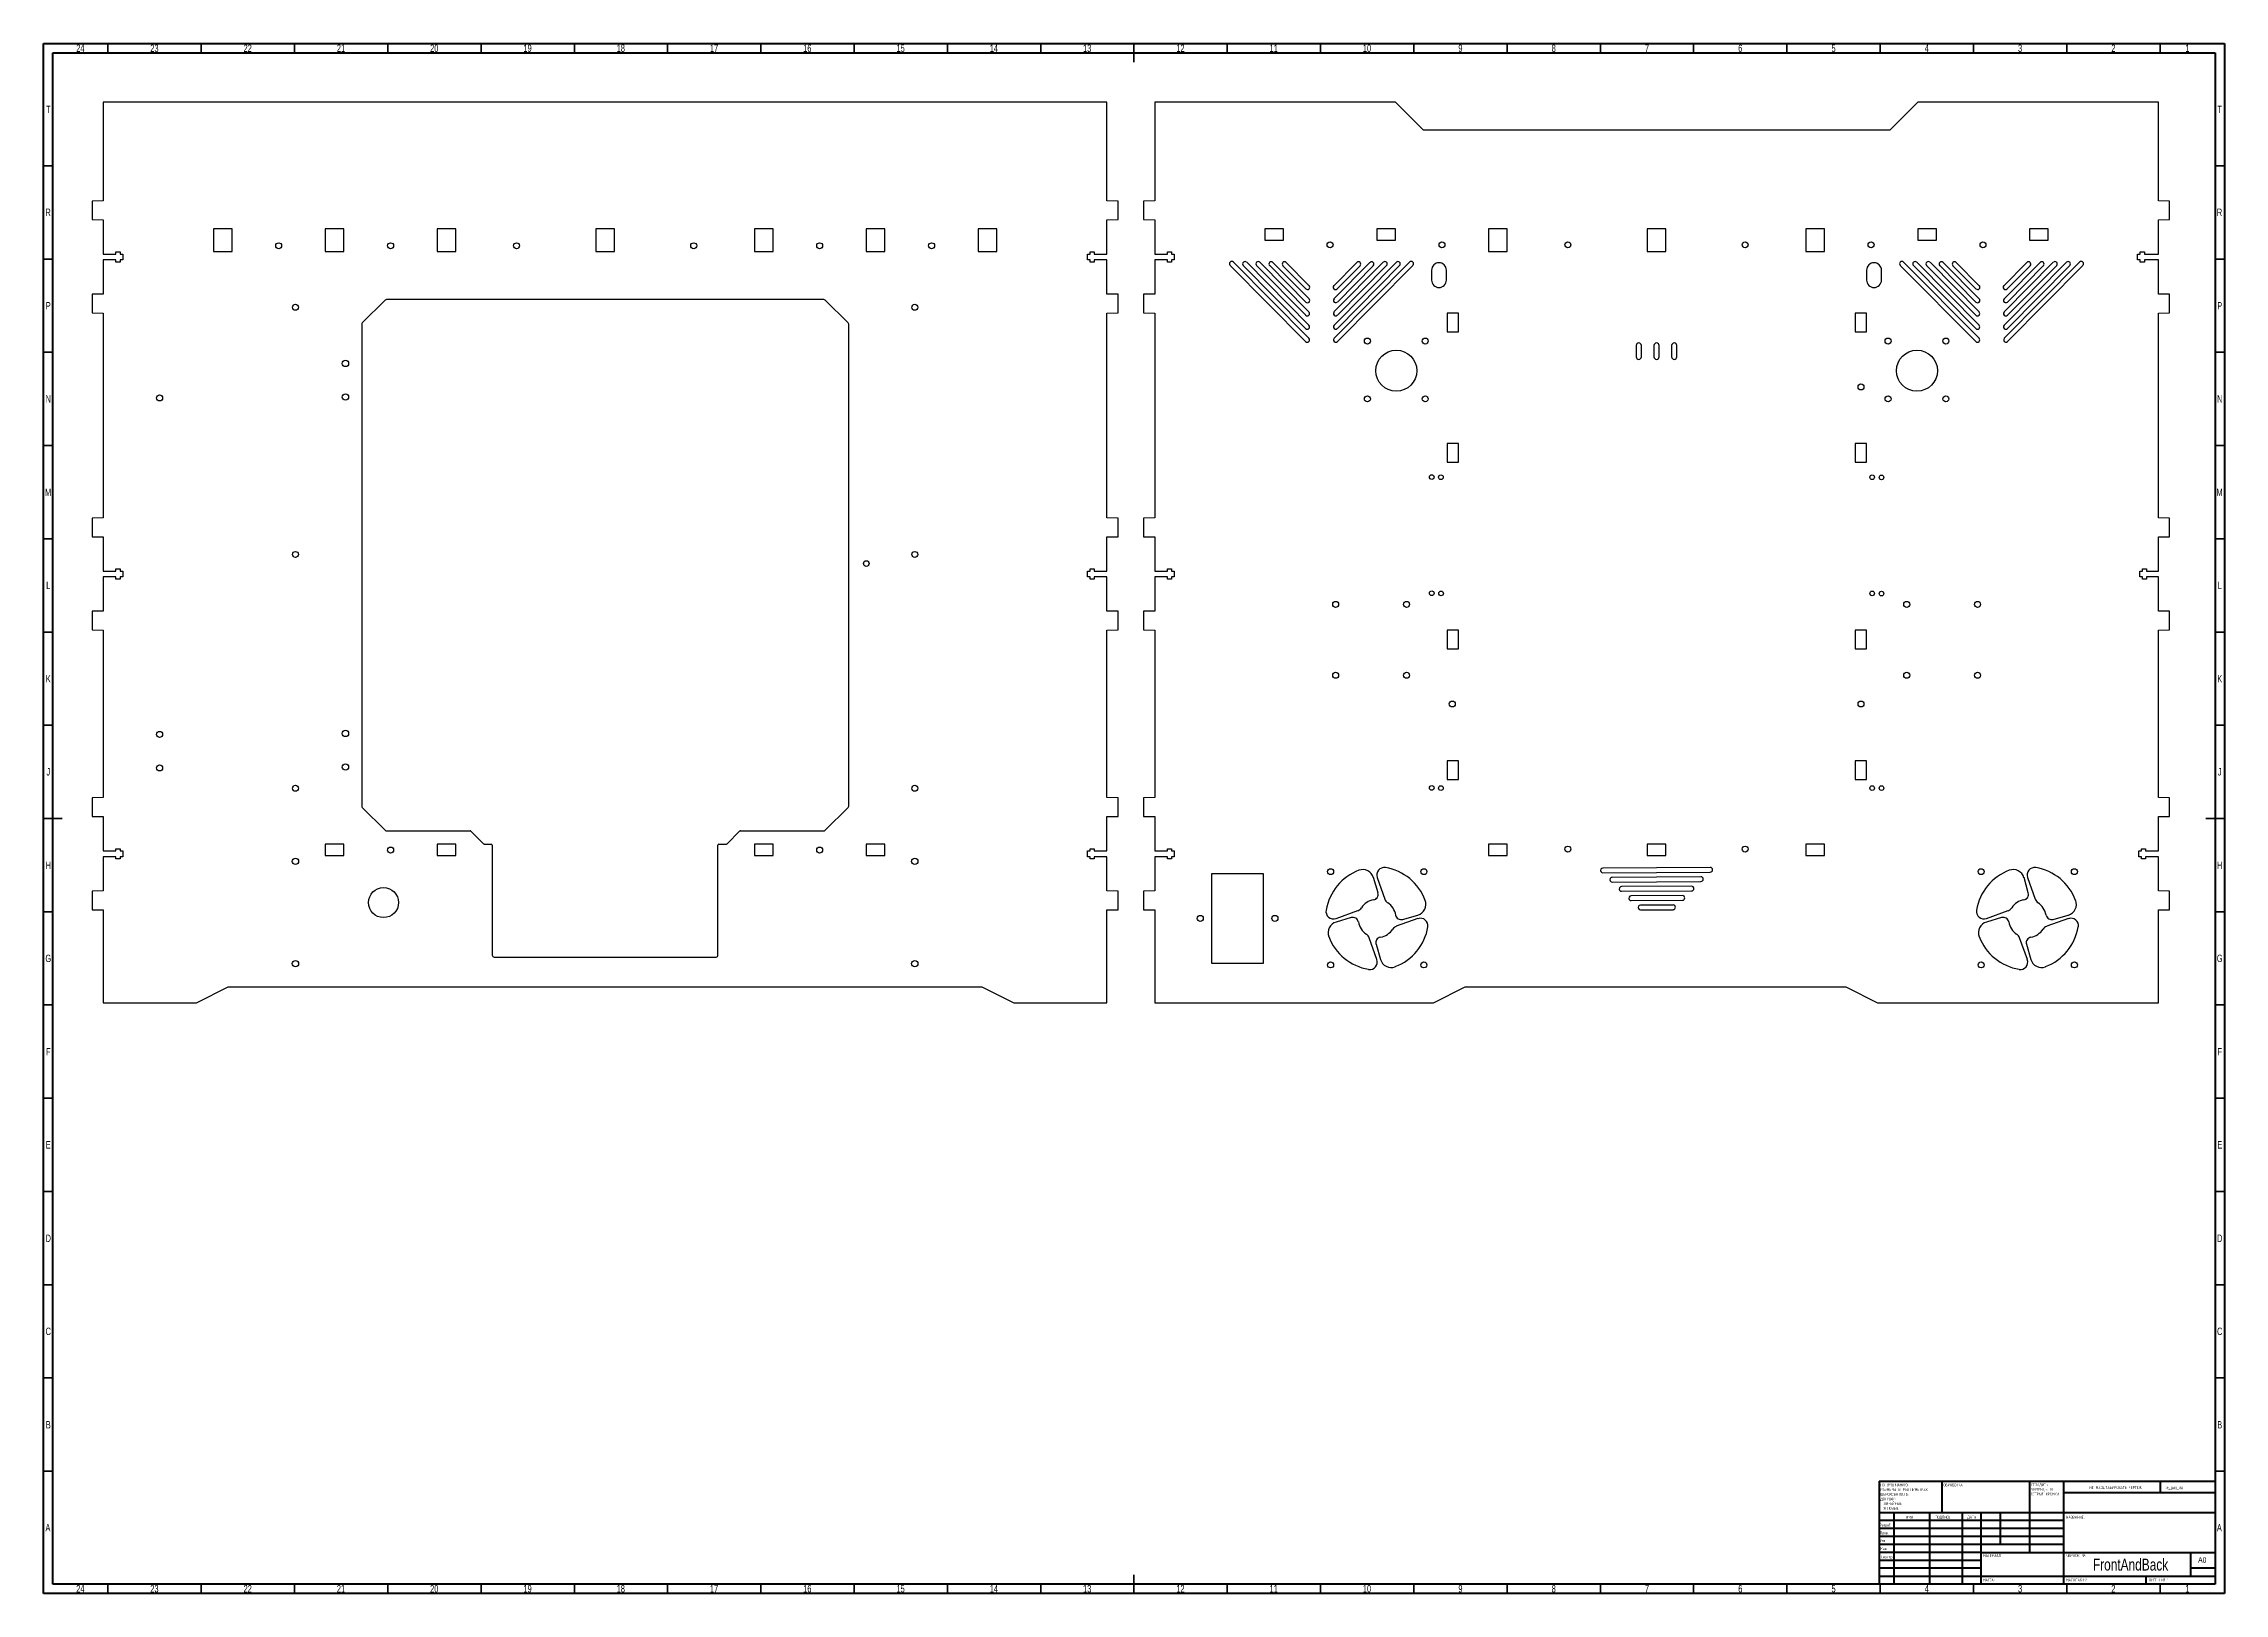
# Model space of a CAD drawing. Header units: millimetres. Extents: x 15 to 1184, y 5 to 836.
import ezdxf

# ---------------------------------------------------------------- set-up
doc = ezdxf.new("R2010")
doc.units = ezdxf.units.MM
doc.styles.add('SLDTEXTSTYLE0', font='TXT', dxfattribs={"width": 0.75})
doc.styles.add('SLDTEXTSTYLE1', font='TXT', dxfattribs={"width": 0.75, "bigfont": 'bigfont'})
doc.styles.add('SLDTEXTSTYLE2', font='TXT', dxfattribs={"width": 0.681818, "bigfont": 'bigfont'})

# ---------------------------------------------------------------- blocks, each defined once
blk = doc.blocks.new('SW_NOTE_0')
at = {"color": 0, "linetype": 'Continuous', "lineweight": 0, "char_height": 1.5, "attachment_point": 1, "style": 'SLDTEXTSTYLE1'}
for s, insert in [('\\M+18452\\M+18443\\M+1844C\\M+18440\\M+18444\\M+18449\\M+18453\\M+1845D', (0, 1.9)), ('\\M+18448\\M+18440\\M+18454\\M+18452\\M+18445\\M+1844E\\M+18457\\M+1845C \\M+18449', (0, -0.6)), ('\\M+1844F\\M+18452\\M+18453\\M+18451\\M+1845C\\M+18445 \\M+1844B\\M+18451\\M+1844F\\M+1844D\\M+1844B\\M+18449', (0, -3.1))]:
    blk.add_mtext(s, dxfattribs=dict(at, insert=insert))
blk = doc.blocks.new('SW_NOTE_1')
at = {"color": 0, "linetype": 'Continuous', "lineweight": 0, "char_height": 1.5, "attachment_point": 1, "style": 'SLDTEXTSTYLE1'}
for s, insert in [('\\M+18450\\M+1844F \\M+18454\\M+1844D\\M+1844F\\M+1844C\\M+18458\\M+18440\\M+1844E\\M+18449\\M+1845F:', (0, 1.9)), ('\\M+18444\\M+1844F\\M+18450\\M+18454\\M+18452\\M+1844B\\M+18449:', (0, -5.6)), ('\\M+18451\\M+18440\\M+18448\\M+1844D\\M+18445\\M+18451\\M+1845C \\M+18442 \\M+1844D\\M+18449\\M+1844C\\M+1844C\\M+18449\\M+1844D\\M+18445\\M+18453\\M+18451\\M+18440\\M+18456', (0, -0.6)), ('\\M+18459\\M+18445\\M+18451\\M+1844F\\M+18456\\M+1844F\\M+18442\\M+18440\\M+18453\\M+1844F\\M+18452\\M+18453\\M+1845D:', (0, -3.1)), ('\\M+1844C\\M+18449\\M+1844E\\M+18445\\M+1844A\\M+1844E\\M+1845C\\M+18445:', (1.7, -8.1)), ('\\M+18454\\M+18443\\M+1844C\\M+1844F\\M+18442\\M+1845C\\M+18445:', (1.7, -10.6))]:
    blk.add_mtext(s, dxfattribs=dict(at, insert=insert))

msp = doc.modelspace()

# ---------------------------------------------------------------- linework, layer by layer
at = {"color": 7, "linetype": 'Continuous', "lineweight": 70}
for p, q in [((15, 5), (15, 836)), ((15, 836), (1184, 836)), ((20, 10), (20, 831)), ((20, 831), (1179, 831)), ((1179, 831), (1179, 10)), ((1184, 836), (1184, 5)), ((1184, 5), (15, 5)), ((1179, 10), (20, 10))]:
    msp.add_line(p, q, dxfattribs=at)
at = {"color": 7, "linetype": 'Continuous', "lineweight": 35}
for p, q in [((49.5, 831), (49.5, 836)), ((99.5, 831), (99.5, 836)), ((149.5, 831), (149.5, 836)), ((199.5, 831), (199.5, 836)), ((249.5, 831), (249.5, 836)), ((299.5, 831), (299.5, 836)), ((349.5, 831), (349.5, 836)), ((399.5, 831), (399.5, 836)), ((449.5, 831), (449.5, 836)), ((499.5, 831), (499.5, 836)), ((549.5, 831), (549.5, 836)), ((599.5, 836), (599.5, 826)), ((599.5, 831), (599.5, 836)), ((649.5, 831), (649.5, 836)), ((699.5, 831), (699.5, 836)), ((749.5, 831), (749.5, 836)), ((799.5, 831), (799.5, 836)), ((849.5, 831), (849.5, 836)), ((899.5, 831), (899.5, 836)), ((949.5, 831), (949.5, 836)), ((999.5, 831), (999.5, 836)), ((1049.5, 831), (1049.5, 836)), ((1099.5, 831), (1099.5, 836)), ((1149.5, 831), (1149.5, 836)), ((20, 770.5), (15, 770.5)), ((1179, 770.5), (1184, 770.5)), ((20, 720.5), (15, 720.5)), ((1179, 720.5), (1184, 720.5)), ((20, 670.5), (15, 670.5)), ((1179, 670.5), (1184, 670.5)), ((20, 620.5), (15, 620.5)), ((1179, 620.5), (1184, 620.5)), ((20, 570.5), (15, 570.5)), ((1179, 570.5), (1184, 570.5)), ((20, 520.5), (15, 520.5)), ((1179, 520.5), (1184, 520.5)), ((20, 470.5), (15, 470.5)), ((1179, 470.5), (1184, 470.5)), ((15, 420.5), (25, 420.5)), ((20, 420.5), (15, 420.5)), ((1184, 420.5), (1174, 420.5)), ((1179, 420.5), (1184, 420.5)), ((20, 370.5), (15, 370.5)), ((1179, 370.5), (1184, 370.5)), ((20, 320.5), (15, 320.5)), ((1179, 320.5), (1184, 320.5)), ((20, 270.5), (15, 270.5)), ((1179, 270.5), (1184, 270.5)), ((20, 220.5), (15, 220.5)), ((1179, 220.5), (1184, 220.5)), ((20, 170.5), (15, 170.5)), ((1179, 170.5), (1184, 170.5)), ((20, 120.5), (15, 120.5)), ((1179, 120.5), (1184, 120.5)), ((20, 70.5), (15, 70.5)), ((1179, 70.5), (1184, 70.5)), ((599.5, 5), (599.5, 15)), ((49.5, 10), (49.5, 5)), ((99.5, 10), (99.5, 5)), ((149.5, 10), (149.5, 5)), ((199.5, 10), (199.5, 5)), ((249.5, 10), (249.5, 5)), ((299.5, 10), (299.5, 5)), ((349.5, 10), (349.5, 5)), ((399.5, 10), (399.5, 5)), ((449.5, 10), (449.5, 5)), ((499.5, 10), (499.5, 5)), ((549.5, 10), (549.5, 5)), ((599.5, 10), (599.5, 5)), ((649.5, 10), (649.5, 5)), ((699.5, 10), (699.5, 5)), ((749.5, 10), (749.5, 5)), ((799.5, 10), (799.5, 5)), ((849.5, 10), (849.5, 5)), ((899.5, 10), (899.5, 5)), ((949.5, 10), (949.5, 5)), ((999.5, 10), (999.5, 5)), ((1049.5, 10), (1049.5, 5)), ((1099.5, 10), (1099.5, 5)), ((1149.5, 10), (1149.5, 5))]:
    msp.add_line(p, q, dxfattribs=at)
at = {"color": 7, "linetype": 'Continuous', "lineweight": 25}
for p, q in [((585, 804.6), (47, 804.6)), ((47, 804.6), (47, 751.7)), ((585, 751.7), (585, 804.6)), ((739.6, 804.6), (610.6, 804.6)), ((610.6, 804.6), (610.6, 751.7)), ((754.6, 789.6), (739.6, 804.6)), ((1019.6, 804.6), (1004.6, 789.6)), ((1148.6, 804.6), (1019.6, 804.6)), ((1148.6, 751.7), (1148.6, 804.6)), ((1004.6, 789.6), (754.6, 789.6)), ((47, 751.7), (41, 751.6)), ((41, 751.6), (41, 741.6)), ((591, 751.6), (585, 751.7)), ((591, 741.6), (591, 751.6)), ((610.6, 751.7), (604.6, 751.6)), ((604.6, 751.6), (604.6, 741.6)), ((1154.6, 751.6), (1148.6, 751.7)), ((1154.6, 741.6), (1154.6, 751.6)), ((41, 741.6), (47, 741.5)), ((47, 741.5), (47, 723.1)), ((116, 736.7), (106, 736.7)), ((106, 736.7), (106, 724.6)), ((116, 724.6), (116, 736.7)), ((176, 736.7), (166, 736.7)), ((166, 736.7), (166, 724.6)), ((176, 724.6), (176, 736.7)), ((236, 736.7), (226, 736.7)), ((226, 736.7), (226, 724.6)), ((236, 724.6), (236, 736.7)), ((321, 736.7), (311, 736.7)), ((311, 736.7), (311, 724.6)), ((321, 724.6), (321, 736.7)), ((396, 736.7), (396, 724.6)), ((406, 736.7), (396, 736.7)), ((406, 724.6), (406, 736.7)), ((456, 736.7), (456, 724.6)), ((466, 736.7), (456, 736.7)), ((466, 724.6), (466, 736.7)), ((526, 736.7), (516, 736.7)), ((516, 736.7), (516, 724.6)), ((526, 724.6), (526, 736.7)), ((585, 741.5), (591, 741.6)), ((585, 723.1), (585, 741.5)), ((604.6, 741.6), (610.6, 741.5)), ((610.6, 741.5), (610.6, 723.1)), ((669.6, 736.7), (669.6, 730.6)), ((679.6, 736.7), (669.6, 736.7)), ((679.6, 730.6), (679.6, 736.7)), ((739.6, 736.7), (729.6, 736.7)), ((729.6, 736.7), (729.6, 730.6)), ((739.6, 730.6), (739.6, 736.7)), ((799.6, 736.7), (789.6, 736.7)), ((789.6, 736.7), (789.6, 724.6)), ((799.6, 724.6), (799.6, 736.7)), ((884.6, 736.7), (874.6, 736.7)), ((874.6, 736.7), (874.6, 724.6)), ((884.6, 724.6), (884.6, 736.7)), ((969.6, 736.7), (959.6, 736.7)), ((959.6, 736.7), (959.6, 724.6)), ((969.6, 724.6), (969.6, 736.7)), ((1029.6, 736.7), (1019.6, 736.7)), ((1019.6, 736.7), (1019.6, 730.6)), ((1029.6, 730.6), (1029.6, 736.7)), ((1089.6, 736.7), (1079.6, 736.7)), ((1079.6, 736.7), (1079.6, 730.6)), ((1089.6, 730.6), (1089.6, 736.7)), ((1148.6, 741.5), (1154.6, 741.6)), ((1148.6, 723.1), (1148.6, 741.5)), ((669.6, 730.6), (679.6, 730.6)), ((729.6, 730.6), (739.6, 730.6)), ((1019.6, 730.6), (1029.6, 730.6)), ((1079.6, 730.6), (1089.6, 730.6)), ((47, 723.1), (53.8, 723.1)), ((47, 720), (47, 701.7)), ((53.8, 720), (47, 720)), ((53.8, 724.3), (56, 724.3)), ((53.8, 723.1), (53.8, 724.3)), ((53.8, 718.8), (53.8, 720)), ((56, 718.8), (53.8, 718.8)), ((56, 724.3), (56, 723.1)), ((56, 723.1), (57.5, 723.1)), ((56, 720), (56, 718.8)), ((57.5, 720), (56, 720)), ((57.5, 723.1), (57.5, 720)), ((106, 724.6), (116, 724.6)), ((166, 724.6), (176, 724.6)), ((226, 724.6), (236, 724.6)), ((311, 724.6), (321, 724.6)), ((396, 724.6), (406, 724.6)), ((456, 724.6), (466, 724.6)), ((516, 724.6), (526, 724.6)), ((574.5, 723.1), (576, 723.1)), ((574.5, 720), (574.5, 723.1)), ((576, 720), (574.5, 720)), ((576, 724.3), (578.2, 724.3)), ((576, 723.1), (576, 724.3)), ((576, 718.8), (576, 720)), ((578.2, 718.8), (576, 718.8)), ((578.2, 724.3), (578.2, 723.1)), ((578.2, 723.1), (585, 723.1)), ((578.2, 720), (578.2, 718.8)), ((585, 720), (578.2, 720)), ((585, 701.7), (585, 720)), ((610.6, 723.1), (617.4, 723.1)), ((617.4, 720), (610.6, 720)), ((610.6, 720), (610.6, 701.7)), ((617.4, 723.1), (617.4, 724.3)), ((617.4, 724.3), (619.6, 724.3)), ((617.4, 718.8), (617.4, 720)), ((619.6, 718.8), (617.4, 718.8)), ((619.6, 724.3), (619.6, 723.1)), ((619.6, 723.1), (621.1, 723.1)), ((621.1, 720), (619.6, 720)), ((619.6, 720), (619.6, 718.8)), ((621.1, 723.1), (621.1, 720)), ((651, 717.1), (691.5, 676.2)), ((693.3, 678), (652.8, 718.8)), ((658.1, 717), (691.5, 683.3)), ((693.3, 685), (659.9, 718.8)), ((665.2, 717), (691.6, 690.3)), ((693.3, 692.1), (667, 718.8)), ((672.3, 717), (691.6, 697.4)), ((693.4, 699.2), (674, 718.7)), ((679.3, 716.9), (691.6, 704.5)), ((693.4, 706.2), (681.1, 718.7)), ((718.9, 718.7), (706.6, 706.2)), ((733.1, 718.8), (706.7, 692.1)), ((726, 718.7), (706.7, 699.2)), ((747.2, 718.8), (706.8, 678)), ((740.2, 718.8), (706.8, 685)), ((708.4, 704.5), (720.7, 716.9)), ((708.5, 683.3), (741.9, 717)), ((708.5, 690.3), (734.9, 717)), ((708.5, 697.4), (727.8, 717)), ((708.6, 676.2), (749, 717.1)), ((759, 714.5), (759, 709.2)), ((767, 709.2), (767, 714.5)), ((789.6, 724.6), (799.6, 724.6)), ((874.6, 724.6), (884.6, 724.6)), ((959.6, 724.6), (969.6, 724.6)), ((992.2, 714.5), (992.2, 709.2)), ((1000.2, 709.2), (1000.2, 714.5)), ((1010.2, 717.1), (1050.7, 676.2)), ((1052.5, 678), (1012, 718.8)), ((1017.3, 717), (1050.7, 683.3)), ((1052.5, 685), (1019.1, 718.8)), ((1024.4, 717), (1050.8, 690.3)), ((1052.5, 692.1), (1026.2, 718.8)), ((1031.5, 717), (1050.8, 697.4)), ((1052.6, 699.2), (1033.2, 718.7)), ((1038.5, 716.9), (1050.8, 704.5)), ((1052.6, 706.2), (1040.3, 718.7)), ((1078.1, 718.7), (1065.8, 706.2)), ((1092.3, 718.8), (1065.9, 692.1)), ((1085.2, 718.7), (1065.9, 699.2)), ((1106.4, 718.8), (1066, 678)), ((1099.4, 718.8), (1066, 685)), ((1067.6, 704.5), (1079.9, 716.9)), ((1067.7, 683.3), (1101.1, 717)), ((1067.7, 690.3), (1094.1, 717)), ((1067.7, 697.4), (1087, 717)), ((1067.8, 676.2), (1108.2, 717.1)), ((1137.4, 720), (1137.4, 723.1)), ((1137.4, 723.1), (1138.9, 723.1)), ((1138.9, 720), (1137.4, 720)), ((1138.9, 723.1), (1138.9, 724.3)), ((1138.9, 724.3), (1141.1, 724.3)), ((1138.9, 718.8), (1138.9, 720)), ((1141.1, 718.8), (1138.9, 718.8)), ((1141.1, 724.3), (1141.1, 723.1)), ((1141.1, 723.1), (1148.6, 723.1)), ((1148.6, 720), (1141.1, 720)), ((1141.1, 720), (1141.1, 718.8)), ((1148.6, 701.7), (1148.6, 720)), ((47, 701.7), (41, 701.6)), ((41, 701.6), (41, 691.6)), ((591, 701.6), (585, 701.7)), ((591, 691.6), (591, 701.6)), ((610.6, 701.7), (604.6, 701.6)), ((604.6, 701.6), (604.6, 691.6)), ((1154.6, 701.6), (1148.6, 701.7)), ((1154.6, 691.6), (1154.6, 701.6)), ((41, 691.6), (47, 691.5)), ((47, 691.5), (47, 581.7)), ((198.1, 698.4), (185.8, 686.2)), ((433.3, 698.7), (198.8, 698.7)), ((446.3, 686.2), (434, 698.4)), ((585, 691.5), (591, 691.6)), ((585, 581.7), (585, 691.5)), ((604.6, 691.6), (610.6, 691.5)), ((610.6, 691.5), (610.6, 581.7)), ((773.5, 691.5), (767.4, 691.5)), ((767.4, 691.5), (767.4, 681.5)), ((773.5, 681.5), (773.5, 691.5)), ((992.2, 691.5), (986.1, 691.5)), ((986.1, 691.5), (986.1, 681.5)), ((992.2, 681.5), (992.2, 691.5)), ((1148.6, 691.5), (1154.6, 691.6)), ((1148.6, 581.7), (1148.6, 691.5)), ((185.5, 685.5), (185.5, 427.1)), ((446.6, 427.1), (446.6, 685.5)), ((767.4, 681.5), (773.5, 681.5)), ((986.1, 681.5), (992.2, 681.5)), ((868.7, 674.1), (868.7, 668.1)), ((871.5, 668.1), (871.5, 674.1)), ((878.2, 674.1), (878.2, 668.1)), ((881, 668.1), (881, 674.1)), ((887.7, 674.1), (887.7, 668.1)), ((890.5, 668.1), (890.5, 674.1)), ((767.4, 621.5), (767.4, 611.5)), ((773.5, 621.5), (767.4, 621.5)), ((773.5, 611.5), (773.5, 621.5)), ((992.2, 621.5), (986.1, 621.5)), ((986.1, 621.5), (986.1, 611.5)), ((992.2, 611.5), (992.2, 621.5)), ((767.4, 611.5), (773.5, 611.5)), ((986.1, 611.5), (992.2, 611.5)), ((47, 581.7), (41, 581.6)), ((41, 581.6), (41, 571.6)), ((591, 581.6), (585, 581.7)), ((591, 571.6), (591, 581.6)), ((610.6, 581.7), (604.6, 581.6)), ((604.6, 581.6), (604.6, 571.6)), ((1154.6, 581.6), (1148.6, 581.7)), ((1154.6, 571.6), (1154.6, 581.6)), ((41, 571.6), (47, 571.5)), ((47, 571.5), (47, 553.1)), ((585, 571.5), (591, 571.6)), ((585, 553.1), (585, 571.5)), ((604.6, 571.6), (610.6, 571.5)), ((610.6, 571.5), (610.6, 553.1)), ((1148.6, 571.5), (1154.6, 571.6)), ((1148.6, 553.1), (1148.6, 571.5)), ((47, 553.1), (53.8, 553.1)), ((47, 550), (47, 531.7)), ((53.8, 550), (47, 550)), ((53.8, 554.3), (56, 554.3)), ((53.8, 553.1), (53.8, 554.3)), ((53.8, 548.8), (53.8, 550)), ((56, 554.3), (56, 553.1)), ((56, 553.1), (57.5, 553.1)), ((56, 550), (56, 548.8)), ((57.5, 550), (56, 550)), ((57.5, 553.1), (57.5, 550)), ((574.5, 553.1), (576, 553.1)), ((574.5, 550), (574.5, 553.1)), ((576, 550), (574.5, 550)), ((576, 554.3), (578.2, 554.3)), ((576, 553.1), (576, 554.3)), ((576, 548.8), (576, 550)), ((578.2, 554.3), (578.2, 553.1)), ((578.2, 553.1), (585, 553.1)), ((578.2, 550), (578.2, 548.8)), ((585, 550), (578.2, 550)), ((585, 531.7), (585, 550)), ((610.6, 553.1), (617.4, 553.1)), ((617.4, 550), (610.6, 550)), ((610.6, 550), (610.6, 531.7)), ((617.4, 553.1), (617.4, 554.3)), ((617.4, 554.3), (619.6, 554.3)), ((617.4, 548.8), (617.4, 550)), ((619.6, 554.3), (619.6, 553.1)), ((619.6, 553.1), (621.1, 553.1)), ((621.1, 550), (619.6, 550)), ((619.6, 550), (619.6, 548.8)), ((621.1, 553.1), (621.1, 550)), ((1138.6, 550), (1138.6, 553.1)), ((1138.6, 553.1), (1140.1, 553.1)), ((1140.1, 550), (1138.6, 550)), ((1140.1, 553.1), (1140.1, 554.3)), ((1140.1, 554.3), (1142.3, 554.3)), ((1140.1, 548.8), (1140.1, 550)), ((1142.3, 554.3), (1142.3, 553.1)), ((1142.3, 553.1), (1148.6, 553.1)), ((1148.6, 550), (1142.3, 550)), ((1142.3, 550), (1142.3, 548.8)), ((1148.6, 531.7), (1148.6, 550)), ((56, 548.8), (53.8, 548.8)), ((578.2, 548.8), (576, 548.8)), ((619.6, 548.8), (617.4, 548.8)), ((1142.3, 548.8), (1140.1, 548.8)), ((47, 531.7), (41, 531.6)), ((41, 531.6), (41, 521.6)), ((591, 531.6), (585, 531.7)), ((591, 521.6), (591, 531.6)), ((610.6, 531.7), (604.6, 531.6)), ((604.6, 531.6), (604.6, 521.6)), ((1154.6, 531.6), (1148.6, 531.7)), ((1154.6, 521.6), (1154.6, 531.6)), ((41, 521.6), (47, 521.5)), ((47, 521.5), (47, 431.7)), ((585, 521.5), (591, 521.6)), ((585, 431.7), (585, 521.5)), ((604.6, 521.6), (610.6, 521.5)), ((610.6, 521.5), (610.6, 431.7)), ((773.5, 521.5), (767.4, 521.5)), ((767.4, 521.5), (767.4, 511.5)), ((773.5, 511.5), (773.5, 521.5)), ((992.2, 521.5), (986.1, 521.5)), ((986.1, 521.5), (986.1, 511.5)), ((992.2, 511.5), (992.2, 521.5)), ((1148.6, 521.5), (1154.6, 521.6)), ((1148.6, 431.7), (1148.6, 521.5)), ((767.4, 511.5), (773.5, 511.5)), ((986.1, 511.5), (992.2, 511.5)), ((767.4, 451.5), (767.4, 441.5)), ((773.5, 451.5), (767.4, 451.5)), ((773.5, 441.5), (773.5, 451.5)), ((986.1, 451.5), (986.1, 441.5)), ((992.2, 451.5), (986.1, 451.5)), ((992.2, 441.5), (992.2, 451.5)), ((767.4, 441.5), (773.5, 441.5)), ((986.1, 441.5), (992.2, 441.5)), ((47, 431.7), (41, 431.6)), ((41, 431.6), (41, 421.6)), ((41, 421.6), (47, 421.5)), ((47, 421.5), (47, 403.1)), ((185.8, 426.4), (198.1, 414.2)), ((434, 414.2), (446.3, 426.4)), ((591, 431.6), (585, 431.7)), ((585, 421.5), (591, 421.6)), ((585, 403.1), (585, 421.5)), ((591, 421.6), (591, 431.6)), ((610.6, 431.7), (604.6, 431.6)), ((604.6, 431.6), (604.6, 421.6)), ((604.6, 421.6), (610.6, 421.5)), ((610.6, 421.5), (610.6, 403.1)), ((1154.6, 431.6), (1148.6, 431.7)), ((1148.6, 421.5), (1154.6, 421.6)), ((1148.6, 403.1), (1148.6, 421.5)), ((1154.6, 421.6), (1154.6, 431.6)), ((198.8, 413.9), (243.6, 413.9)), ((243.9, 413.8), (250.9, 406.8)), ((381.2, 406.8), (388.2, 413.8)), ((388.5, 413.9), (433.3, 413.9)), ((47, 403.1), (53.8, 403.1)), ((47, 400), (47, 381.7)), ((53.8, 400), (47, 400)), ((53.8, 404.3), (56, 404.3)), ((53.8, 403.1), (53.8, 404.3)), ((53.8, 398.8), (53.8, 400)), ((56, 398.8), (53.8, 398.8)), ((56, 404.3), (56, 403.1)), ((56, 403.1), (57.5, 403.1)), ((56, 400), (56, 398.8)), ((57.5, 400), (56, 400)), ((57.5, 403.1), (57.5, 400)), ((176, 406.7), (166, 406.7)), ((166, 406.7), (166, 400.6)), ((166, 400.6), (176, 400.6)), ((176, 400.6), (176, 406.7)), ((236, 406.7), (226, 406.7)), ((226, 406.7), (226, 400.6)), ((226, 400.6), (236, 400.6)), ((236, 400.6), (236, 406.7)), ((251.3, 406.7), (255, 406.7)), ((255.5, 406.2), (255.5, 347.2)), ((376.5, 347.2), (376.5, 406.2)), ((377, 406.7), (380.8, 406.7)), ((396, 406.7), (396, 400.6)), ((406, 406.7), (396, 406.7)), ((396, 400.6), (406, 400.6)), ((406, 400.6), (406, 406.7)), ((456, 406.7), (456, 400.6)), ((466, 406.7), (456, 406.7)), ((456, 400.6), (466, 400.6)), ((466, 400.6), (466, 406.7)), ((574.5, 403.1), (576, 403.1)), ((574.5, 400), (574.5, 403.1)), ((576, 400), (574.5, 400)), ((576, 404.3), (578.2, 404.3)), ((576, 403.1), (576, 404.3)), ((576, 398.8), (576, 400)), ((578.2, 398.8), (576, 398.8)), ((578.2, 404.3), (578.2, 403.1)), ((578.2, 403.1), (585, 403.1)), ((578.2, 400), (578.2, 398.8)), ((585, 400), (578.2, 400)), ((585, 381.7), (585, 400)), ((610.6, 403.1), (617.4, 403.1)), ((617.4, 400), (610.6, 400)), ((610.6, 400), (610.6, 381.7)), ((617.4, 403.1), (617.4, 404.3)), ((617.4, 404.3), (619.6, 404.3)), ((617.4, 398.8), (617.4, 400)), ((619.6, 398.8), (617.4, 398.8)), ((619.6, 404.3), (619.6, 403.1)), ((619.6, 403.1), (621.1, 403.1)), ((621.1, 400), (619.6, 400)), ((619.6, 400), (619.6, 398.8)), ((621.1, 403.1), (621.1, 400)), ((799.6, 406.7), (789.6, 406.7)), ((789.6, 406.7), (789.6, 400.6)), ((789.6, 400.6), (799.6, 400.6)), ((799.6, 400.6), (799.6, 406.7)), ((884.6, 406.7), (874.6, 406.7)), ((874.6, 406.7), (874.6, 400.6)), ((874.6, 400.6), (884.6, 400.6)), ((884.6, 400.6), (884.6, 406.7)), ((969.6, 406.7), (959.6, 406.7)), ((959.6, 406.7), (959.6, 400.6)), ((959.6, 400.6), (969.6, 400.6)), ((969.6, 400.6), (969.6, 406.7)), ((1138.1, 400), (1138.1, 403.1)), ((1138.1, 403.1), (1139.6, 403.1)), ((1139.6, 400), (1138.1, 400)), ((1139.6, 403.1), (1139.6, 404.3)), ((1139.6, 404.3), (1141.8, 404.3)), ((1139.6, 398.8), (1139.6, 400)), ((1141.8, 398.8), (1139.6, 398.8)), ((1141.8, 404.3), (1141.8, 403.1)), ((1141.8, 403.1), (1148.6, 403.1)), ((1148.6, 400), (1141.8, 400)), ((1141.8, 400), (1141.8, 398.8)), ((1148.6, 381.7), (1148.6, 400)), ((669, 390.9), (641, 390.9)), ((641, 390.9), (641, 342.9)), ((669, 342.9), (669, 390.9)), ((730.3, 380.6), (727.9, 388.8)), ((729.8, 388.9), (734, 377.2)), ((908.4, 394.2), (850.9, 393.9)), ((850.9, 391.4), (908.4, 391.7)), ((903.4, 389.2), (855.9, 388.9)), ((855.9, 386.4), (903.4, 386.7)), ((1078.9, 380.6), (1076.6, 388.8)), ((1078.5, 388.9), (1082.6, 377.2)), ((47, 381.7), (41, 381.6)), ((41, 381.6), (41, 371.6)), ((591, 381.6), (585, 381.7)), ((591, 371.6), (591, 381.6)), ((610.6, 381.7), (604.6, 381.6)), ((604.6, 381.6), (604.6, 371.6)), ((898.4, 384.2), (860.9, 384)), ((860.9, 381.5), (898.4, 381.7)), ((893.5, 379.2), (866, 379)), ((866, 376.5), (893.5, 376.7)), ((888.5, 374.1), (871, 374)), ((1154.6, 381.6), (1148.6, 381.7)), ((1154.6, 371.6), (1154.6, 381.6)), ((41, 371.6), (47, 371.5)), ((47, 371.5), (47, 321.6)), ((585, 371.5), (591, 371.6)), ((585, 321.6), (585, 371.5)), ((604.6, 371.6), (610.6, 371.5)), ((610.6, 371.5), (610.6, 321.6)), ((707.8, 366.9), (719.4, 371.1)), ((716, 367.4), (707.8, 365)), ((751.7, 366.8), (740.1, 362.7)), ((743.5, 366.4), (751.7, 368.7)), ((871, 371.5), (888.5, 371.6)), ((1056.4, 366.9), (1068.1, 371.1)), ((1064.6, 367.4), (1056.5, 365)), ((1100.4, 366.8), (1088.8, 362.7)), ((1092.2, 366.4), (1100.3, 368.7)), ((1148.6, 371.5), (1154.6, 371.6)), ((1148.6, 321.6), (1148.6, 371.5)), ((729.7, 344.9), (725.5, 356.5)), ((729.3, 353.1), (731.6, 344.9)), ((1078.4, 344.9), (1074.2, 356.5)), ((1077.9, 353.1), (1080.3, 344.9)), ((256.5, 346.2), (375.5, 346.2)), ((641, 342.9), (669, 342.9)), ((97, 321.6), (114, 330.3)), ((114, 330.3), (518, 330.3)), ((518, 330.3), (535, 321.6)), ((760.1, 321.6), (777.1, 330.3)), ((777.1, 330.3), (981.1, 330.3)), ((981.1, 330.3), (998.1, 321.6)), ((47, 321.6), (97, 321.6)), ((535, 321.6), (585, 321.6)), ((610.6, 321.6), (760.1, 321.6)), ((998.1, 321.6), (1148.6, 321.6))]:
    msp.add_line(p, q, dxfattribs=at)
at = {"color": 7, "linetype": 'Continuous', "lineweight": 50}
for p, q in [((999, 65.2), (1179, 65.2)), ((999, 65.2), (999, 10)), ((1032.8, 48.2), (1032.8, 65.2)), ((1079.6, 65.2), (1079.6, 27)), ((1097.8, 65.2), (1097.8, 10)), ((1179, 58.9), (1097.8, 58.9)), ((1149.8, 58.9), (1149.8, 65.2)), ((1179, 48.2), (999, 48.2)), ((1006.8, 48.2), (1006.8, 10)), ((1026, 48.2), (1026, 10)), ((1043.4, 48.2), (1043.4, 10)), ((1053.6, 10), (1053.6, 48.2)), ((1064, 31.2), (1064, 48.2)), ((1097.8, 44), (999, 44)), ((1097.8, 39.8), (999, 39.8)), ((1097.8, 35.5), (999, 35.5)), ((1097.8, 31.2), (999, 31.2)), ((1053.6, 27), (999, 27)), ((1053.6, 27), (1179, 27)), ((1166, 14.2), (1166, 27)), ((1053.6, 22.7), (999, 22.7)), ((1053.6, 18.5), (999, 18.5)), ((999, 14.2), (1179, 14.2)), ((1142, 10), (1142, 14.2)), ((1179, 18.5), (1166, 18.5))]:
    msp.add_line(p, q, dxfattribs=at)
at = {"color": 7, "linetype": 'Continuous', "lineweight": 25}
for centre, radius in [((141, 727.6), 1.6), ((201, 727.6), 1.6), ((268.5, 727.6), 1.6), ((363.5, 727.6), 1.6), ((431, 727.6), 1.6), ((491, 727.6), 1.6), ((704.6, 728.1), 1.6), ((764.6, 728.1), 1.6), ((832.1, 728.1), 1.6), ((927.1, 728.1), 1.6), ((994.6, 728.1), 1.6), ((1054.6, 728.1), 1.6), ((150, 694.6), 1.6), ((482, 694.6), 1.6), ((724.6, 676.5), 1.6), ((755.6, 676.5), 1.6), ((1003.7, 676.5), 1.6), ((1034.7, 676.5), 1.6), ((740.1, 660.6), 11), ((1019.2, 660.6), 11), ((176.8, 664.5), 1.7), ((77.2, 646), 1.6), ((176.8, 646.5), 1.7), ((724.6, 645.5), 1.6), ((755.6, 645.5), 1.6), ((989.2, 651.9), 1.6), ((1003.7, 645.5), 1.6), ((1034.7, 645.5), 1.6), ((759.1, 603.6), 1.25), ((764, 603.5), 1.25), ((995.2, 603.5), 1.25), ((1000.2, 603.4), 1.25), ((150, 562.1), 1.6), ((482, 562.1), 1.6), ((456, 557.2), 1.5), ((759.1, 541.3), 1.25), ((764.1, 541.2), 1.25), ((995.2, 541.2), 1.25), ((1000.2, 541.1), 1.25), ((707.6, 535.3), 1.6), ((745.6, 535.3), 1.6), ((1013.7, 535.3), 1.6), ((1051.7, 535.3), 1.6), ((707.6, 497.3), 1.6), ((745.6, 497.3), 1.6), ((1013.7, 497.3), 1.6), ((1051.7, 497.3), 1.6), ((770.1, 481.9), 1.6), ((989.2, 481.9), 1.6), ((176.8, 466.1), 1.7), ((77.2, 465.6), 1.6), ((77.2, 447.6), 1.6), ((176.8, 448.1), 1.7), ((150, 436.7), 1.6), ((482, 436.7), 1.6), ((759.1, 436.9), 1.25), ((764, 436.8), 1.25), ((995.2, 436.8), 1.25), ((1000.2, 436.8), 1.25), ((150, 397.5), 1.7), ((201, 403.6), 1.6), ((431, 403.6), 1.6), ((482, 397.5), 1.7), ((832.1, 404.1), 1.6), ((927.1, 404.1), 1.6), ((704.9, 392), 1.6), ((754.9, 392), 1.6), ((1053.6, 392), 1.6), ((1103.6, 392), 1.6), ((197.2, 375.4), 8.05), ((635, 366.9), 1.65), ((675, 366.9), 1.65), ((150, 342.7), 1.7), ((482, 342.7), 1.7), ((704.9, 342), 1.6), ((754.9, 342), 1.6), ((1053.6, 342), 1.6), ((1103.6, 342), 1.6)]:
    msp.add_circle(centre, radius, dxfattribs=at)
for centre, radius, start, end in [((651.9, 718), 1.25, 44.6835, 224.6835), ((659, 717.9), 1.25, 44.6835, 224.6835), ((666.1, 717.9), 1.25, 44.6835, 224.6835), ((673.1, 717.8), 1.25, 44.6835, 224.6835), ((680.2, 717.8), 1.25, 44.6835, 224.6835), ((719.8, 717.8), 1.25, 315.3166, 135.3166), ((726.9, 717.8), 1.25, 315.3166, 135.3166), ((734, 717.9), 1.25, 315.3166, 135.3166), ((741, 717.9), 1.25, 315.3166, 135.3166), ((748.1, 718), 1.25, 315.3165, 135.3165), ((763, 714.5), 4, 0, 180), ((996.2, 714.5), 4, 0, 180), ((1011.1, 718), 1.25, 44.6835, 224.6835), ((1018.2, 717.9), 1.25, 44.6834, 224.6834), ((1025.3, 717.9), 1.25, 44.6834, 224.6834), ((1032.3, 717.8), 1.25, 44.6834, 224.6834), ((1039.4, 717.8), 1.25, 44.6834, 224.6834), ((1079, 717.8), 1.25, 315.3165, 135.3165), ((1086.1, 717.8), 1.25, 315.3165, 135.3165), ((1093.2, 717.9), 1.25, 315.3165, 135.3165), ((1100.2, 717.9), 1.25, 315.3165, 135.3165), ((1107.3, 718), 1.25, 315.3165, 135.3165), ((692.5, 705.4), 1.25, 224.6835, 44.6835), ((707.5, 705.4), 1.25, 135.3165, 315.3165), ((763, 709.2), 4, 180, 0), ((996.2, 709.2), 4, 180, 0), ((1051.7, 705.4), 1.25, 224.6835, 44.6835), ((1066.7, 705.4), 1.25, 135.3165, 315.3165), ((198.8, 697.7), 1, 90, 134.7975), ((433.3, 697.7), 1, 45.2025, 90), ((692.5, 698.3), 1.25, 224.6835, 44.6835), ((692.4, 691.2), 1.25, 224.6835, 44.6835), ((707.6, 698.3), 1.25, 135.3165, 315.3165), ((707.6, 691.2), 1.25, 135.3165, 315.3165), ((1051.7, 698.3), 1.25, 224.6835, 44.6835), ((1051.6, 691.2), 1.25, 224.6835, 44.6835), ((1066.8, 698.3), 1.25, 135.3165, 315.3165), ((1066.8, 691.2), 1.25, 135.3165, 315.3165), ((186.5, 685.5), 1, 134.7975, 180), ((445.6, 685.5), 1, 0, 45.2025), ((692.4, 684.1), 1.25, 224.6835, 44.6835), ((707.6, 684.1), 1.25, 135.3165, 315.3165), ((1051.6, 684.1), 1.25, 224.6835, 44.6835), ((1066.8, 684.1), 1.25, 135.3165, 315.3165), ((692.4, 677.1), 1.25, 224.6834, 44.6834), ((707.7, 677.1), 1.25, 135.3165, 315.3165), ((870.1, 674.1), 1.4, 0, 180), ((870.1, 668.1), 1.4, 180, 0), ((879.6, 674.1), 1.4, 0, 180), ((879.6, 668.1), 1.4, 180, 0), ((889.1, 674.1), 1.4, 0, 180), ((889.1, 668.1), 1.4, 180, 0), ((1051.6, 677.1), 1.25, 224.6835, 44.6835), ((1066.9, 677.1), 1.25, 135.3166, 315.3166), ((186.5, 427.1), 1, 180, 225.2025), ((445.6, 427.1), 1, 314.7975, 0), ((198.8, 414.9), 1, 225.2025, 270), ((243.6, 413.4), 0.5, 45, 90), ((388.5, 413.4), 0.5, 90, 135), ((433.3, 414.9), 1, 270, 314.7975), ((251.3, 407.2), 0.5, 225, 270), ((255, 406.2), 0.5, 0, 90), ((377, 406.2), 0.5, 90, 180), ((380.8, 407.2), 0.5, 270, 315), ((729.8, 366.9), 27.6, 110.6218, 170.7226), ((722.1, 387.1), 6, 16.1144, 110.6218), ((733.6, 390.2), 4, 80.7226, 199.6472), ((729.8, 366.9), 27.6, 20.6218, 80.7226), ((850.9, 392.7), 1.25, 90.3165, 270.3165), ((855.9, 387.7), 1.25, 90.3165, 270.3165), ((903.4, 388), 1.25, 270.3166, 90.3166), ((908.4, 393), 1.25, 270.3166, 90.3166), ((1078.4, 366.9), 27.6, 110.6218, 170.7226), ((1070.8, 387.1), 6, 16.1144, 110.6218), ((1082.2, 390.2), 4, 80.7226, 199.6472), ((1078.4, 366.9), 27.6, 20.6218, 80.7226), ((729.8, 366.9), 10.2, 100.477, 145.6883), ((727.4, 379.8), 3, 280.477, 16.1144), ((737.7, 378.6), 4, 199.6472, 235.6883), ((729.8, 366.9), 10.2, 10.477, 55.6883), ((750, 374.5), 6, 286.1144, 20.6218), ((860.9, 382.7), 1.25, 90.3165, 270.3165), ((866, 377.7), 1.25, 90.3165, 270.3165), ((888.5, 372.9), 1.25, 270.3165, 90.3165), ((893.5, 377.9), 1.25, 270.3165, 90.3165), ((898.4, 382.9), 1.25, 270.3166, 90.3166), ((1078.4, 366.9), 10.2, 100.477, 145.6883), ((1076, 379.8), 3, 280.477, 16.1144), ((1086.4, 378.6), 4, 199.6472, 235.6883), ((1078.4, 366.9), 10.2, 10.477, 55.6883), ((1098.7, 374.5), 6, 286.1144, 20.6218), ((706.4, 370.7), 4, 170.7226, 289.6472), ((709.5, 359.2), 6, 106.1144, 200.6218), ((716.8, 364.5), 3, 10.477, 106.1144), ((718.1, 374.8), 4, 289.6472, 325.6883), ((729.8, 366.9), 10.2, 190.477, 235.6883), ((741.5, 358.9), 4, 109.6472, 145.6883), ((729.8, 366.9), 27.6, 290.6218, 350.7226), ((742.7, 369.3), 3, 190.477, 286.1144), ((753.1, 363), 4, 350.7226, 109.6472), ((871, 372.8), 1.25, 90.3166, 270.3166), ((1055.1, 370.7), 4, 170.7226, 289.6472), ((1058.1, 359.2), 6, 106.1144, 200.6218), ((1065.5, 364.5), 3, 10.477, 106.1144), ((1066.7, 374.8), 4, 289.6472, 325.6883), ((1078.4, 366.9), 10.2, 190.477, 235.6883), ((1090.1, 358.9), 4, 109.6472, 145.6883), ((1078.4, 366.9), 27.6, 290.6218, 350.7226), ((1091.4, 369.3), 3, 190.477, 286.1144), ((1101.8, 363), 4, 350.7226, 109.6472), ((729.7, 366.9), 27.6, 200.6218, 260.7226), ((721.8, 355.2), 4, 19.6472, 55.6883), ((732.1, 353.9), 3, 100.477, 196.1144), ((729.8, 366.9), 10.2, 280.477, 325.6883), ((1078.4, 366.9), 27.6, 200.6218, 260.7226), ((1070.4, 355.2), 4, 19.6472, 55.6883), ((1080.8, 353.9), 3, 100.477, 196.1144), ((1078.4, 366.9), 10.2, 280.477, 325.6883), ((256.5, 347.2), 1, 180, 270), ((375.5, 347.2), 1, 270, 0), ((725.9, 343.5), 4, 260.7226, 19.6472), ((737.4, 346.6), 6, 196.1144, 290.6218), ((1074.6, 343.5), 4, 260.7226, 19.6472), ((1086, 346.6), 6, 196.1144, 290.6218)]:
    msp.add_arc(centre, radius, start, end, dxfattribs=at)

# ---------------------------------------------------------------- block references
at = {"color": 7, "linetype": 'Continuous', "lineweight": 0}
for name, p in [('SW_NOTE_1', (999.6, 62)), ('SW_NOTE_0', (1080.3, 62.1))]:
    msp.add_blockref(name, p, dxfattribs=at)

# ---------------------------------------------------------------- texts
for s, insert, char_height, attachment_point, style in [('24', (34.7, 835.5), 3.97, 2, 'SLDTEXTSTYLE0'), ('23', (74.4, 835.5), 3.97, 2, 'SLDTEXTSTYLE0'), ('22', (124.4, 835.5), 3.97, 2, 'SLDTEXTSTYLE0'), ('21', (174.4, 835.5), 3.97, 2, 'SLDTEXTSTYLE0'), ('20', (224.4, 835.5), 3.97, 2, 'SLDTEXTSTYLE0'), ('19', (274.4, 835.5), 3.97, 2, 'SLDTEXTSTYLE0'), ('18', (324.4, 835.5), 3.97, 2, 'SLDTEXTSTYLE0'), ('17', (374.4, 835.5), 3.97, 2, 'SLDTEXTSTYLE0'), ('16', (424.4, 835.5), 3.97, 2, 'SLDTEXTSTYLE0'), ('15', (474.4, 835.5), 3.97, 2, 'SLDTEXTSTYLE0'), ('14', (524.4, 835.5), 3.97, 2, 'SLDTEXTSTYLE0'), ('13', (574.4, 835.5), 3.97, 2, 'SLDTEXTSTYLE0'), ('12', (624.4, 835.5), 3.97, 2, 'SLDTEXTSTYLE0'), ('11', (674.4, 835.5), 3.97, 2, 'SLDTEXTSTYLE0'), ('10', (724.4, 835.5), 3.97, 2, 'SLDTEXTSTYLE0'), ('9', (774.5, 835.5), 3.97, 2, 'SLDTEXTSTYLE0'), ('8', (824.5, 835.5), 3.97, 2, 'SLDTEXTSTYLE0'), ('7', (874.5, 835.5), 3.97, 2, 'SLDTEXTSTYLE0'), ('6', (924.5, 835.5), 3.97, 2, 'SLDTEXTSTYLE0'), ('5', (974.5, 835.5), 3.97, 2, 'SLDTEXTSTYLE0'), ('4', (1024.5, 835.5), 3.97, 2, 'SLDTEXTSTYLE0'), ('3', (1074.5, 835.5), 3.97, 2, 'SLDTEXTSTYLE0'), ('2', (1124.5, 835.5), 3.97, 2, 'SLDTEXTSTYLE0'), ('1', (1164.2, 835.5), 3.97, 2, 'SLDTEXTSTYLE0'), ('T', (17.5, 802.7), 3.97, 2, 'SLDTEXTSTYLE0'), ('T', (1181.5, 802.7), 3.97, 2, 'SLDTEXTSTYLE0'), ('R', (17.4, 747.5), 3.97, 2, 'SLDTEXTSTYLE0'), ('R', (1181.4, 747.5), 3.97, 2, 'SLDTEXTSTYLE0'), ('P', (17.5, 697.4), 3.97, 2, 'SLDTEXTSTYLE0'), ('P', (1181.5, 697.4), 3.97, 2, 'SLDTEXTSTYLE0'), ('N', (17.5, 647.5), 3.97, 2, 'SLDTEXTSTYLE0'), ('N', (1181.5, 647.5), 3.97, 2, 'SLDTEXTSTYLE0'), ('M', (17.4, 597.4), 3.97, 2, 'SLDTEXTSTYLE0'), ('M', (1181.4, 597.4), 3.97, 2, 'SLDTEXTSTYLE0'), ('L', (17.5, 547.5), 3.97, 2, 'SLDTEXTSTYLE0'), ('L', (1181.5, 547.5), 3.97, 2, 'SLDTEXTSTYLE0'), ('K', (17.5, 497.4), 3.97, 2, 'SLDTEXTSTYLE0'), ('K', (1181.5, 497.4), 3.97, 2, 'SLDTEXTSTYLE0'), ('J', (17.5, 447.5), 3.97, 2, 'SLDTEXTSTYLE0'), ('J', (1181.5, 447.5), 3.97, 2, 'SLDTEXTSTYLE0'), ('H', (17.5, 397.4), 3.97, 2, 'SLDTEXTSTYLE0'), ('H', (1181.5, 397.4), 3.97, 2, 'SLDTEXTSTYLE0'), ('G', (17.5, 347.5), 3.97, 2, 'SLDTEXTSTYLE0'), ('G', (1181.5, 347.5), 3.97, 2, 'SLDTEXTSTYLE0'), ('F', (17.5, 297.4), 3.97, 2, 'SLDTEXTSTYLE0'), ('F', (1181.5, 297.4), 3.97, 2, 'SLDTEXTSTYLE0'), ('E', (17.5, 247.5), 3.97, 2, 'SLDTEXTSTYLE0'), ('E', (1181.5, 247.5), 3.97, 2, 'SLDTEXTSTYLE0'), ('D', (17.5, 197.4), 3.97, 2, 'SLDTEXTSTYLE0'), ('D', (1181.5, 197.4), 3.97, 2, 'SLDTEXTSTYLE0'), ('C', (17.5, 147.5), 3.97, 2, 'SLDTEXTSTYLE0'), ('C', (1181.5, 147.5), 3.97, 2, 'SLDTEXTSTYLE0'), ('B', (17.5, 97.4), 3.97, 2, 'SLDTEXTSTYLE0'), ('B', (1181.5, 97.4), 3.97, 2, 'SLDTEXTSTYLE0'), ('\\M+1844F\\M+18441\\M+18451\\M+18440\\M+18441\\M+1844F\\M+18453\\M+1844B\\M+18440:', (1033.4, 63.9), 1.5, 1, 'SLDTEXTSTYLE1'), ('\\M+1844E\\M+18445 \\M+1844D\\M+18440\\M+18452\\M+18459\\M+18453\\M+18440\\M+18441\\M+18449\\M+18451\\M+1844F\\M+18442\\M+18440\\M+18453\\M+1845D \\M+18458\\M+18445\\M+18451\\M+18453\\M+18445\\M+18447', (1111.6, 62.5), 1.5, 1, 'SLDTEXTSTYLE1'), ('\\M+18451\\M+18445\\M+18444\\M+18440\\M+1844B\\M+18457\\M+18449\\M+18460', (1152.3, 62.3), 1.5, 1, 'SLDTEXTSTYLE1'), ('A', (17.3, 42.2), 3.97, 2, 'SLDTEXTSTYLE0'), ('\\M+18451\\M+18470\\M+18478\\M+18482\\M+18470\\M+18471.', (999.2, 42.4), 1.5, 1, 'SLDTEXTSTYLE1'), ('\\M+18450\\M+18482\\M+18480\\M+18472.', (999.4, 38.2), 1.5, 1, 'SLDTEXTSTYLE1'), ('\\M+18449\\M+1844D\\M+18460', (1013.3, 46.5), 1.5, 1, 'SLDTEXTSTYLE1'), ('\\M+18450\\M+1844F\\M+18444\\M+18450\\M+18449\\M+18452\\M+1845D', (1029, 46.6), 1.5, 1, 'SLDTEXTSTYLE1'), ('\\M+18444\\M+18440\\M+18453\\M+18440', (1046.2, 46.6), 1.5, 1, 'SLDTEXTSTYLE1'), ('\\M+1844E\\M+18440\\M+18448\\M+18442\\M+18440\\M+1844E\\M+18449\\M+18445:', (1099.1, 46.6), 1.5, 1, 'SLDTEXTSTYLE1'), ('A', (1181.3, 42.2), 3.97, 2, 'SLDTEXTSTYLE0'), ('\\M+18454\\M+18484\\M+18472.', (999.4, 34.1), 1.5, 1, 'SLDTEXTSTYLE1'), ('\\M+1844D\\M+18470\\M+1848A.', (999.5, 29.7), 1.5, 1, 'SLDTEXTSTYLE1'), ('\\M+18453.\\M+1847B\\M+18480\\M+1847E\\M+18484\\M+18482', (999.7, 25.3), 1.5, 1, 'SLDTEXTSTYLE1'), ('\\M+1844D\\M+18440\\M+18453\\M+18445\\M+18451\\M+18449\\M+18440\\M+1844C:', (1054.6, 26), 1.5, 1, 'SLDTEXTSTYLE1'), ('\\M+18458\\M+18445\\M+18451\\M+18453\\M+18445\\M+18447 \\M+18782:', (1099.4, 26), 1.5, 1, 'SLDTEXTSTYLE1'), ('FrontAndBack', (1133.7, 23.6), 6.35, 2, 'SLDTEXTSTYLE0'), ('A0', (1169.9, 24.4), 2.91, 1, 'SLDTEXTSTYLE0'), ('\\M+1844D\\M+18440\\M+18452\\M+18452\\M+18440:', (1054.6, 12.9), 1.499, 1, 'SLDTEXTSTYLE1'), ('\\M+1844D\\M+18440\\M+18452\\M+18459\\M+18453\\M+18440\\M+18441:1:2', (1099.1, 12.9), 1.5, 1, 'SLDTEXTSTYLE1'), ('\\M+1844C\\M+18449\\M+18452\\M+18453 1 \\M+18449\\M+18448 1', (1143.5, 12.9), 1.5, 1, 'SLDTEXTSTYLE2'), ('24', (34.7, 9.5), 3.97, 2, 'SLDTEXTSTYLE0'), ('23', (74.4, 9.5), 3.97, 2, 'SLDTEXTSTYLE0'), ('22', (124.4, 9.5), 3.97, 2, 'SLDTEXTSTYLE0'), ('21', (174.4, 9.5), 3.97, 2, 'SLDTEXTSTYLE0'), ('20', (224.4, 9.5), 3.97, 2, 'SLDTEXTSTYLE0'), ('19', (274.4, 9.5), 3.97, 2, 'SLDTEXTSTYLE0'), ('18', (324.4, 9.5), 3.97, 2, 'SLDTEXTSTYLE0'), ('17', (374.4, 9.5), 3.97, 2, 'SLDTEXTSTYLE0'), ('16', (424.4, 9.5), 3.97, 2, 'SLDTEXTSTYLE0'), ('15', (474.4, 9.5), 3.97, 2, 'SLDTEXTSTYLE0'), ('14', (524.4, 9.5), 3.97, 2, 'SLDTEXTSTYLE0'), ('13', (574.4, 9.5), 3.97, 2, 'SLDTEXTSTYLE0'), ('12', (624.4, 9.5), 3.97, 2, 'SLDTEXTSTYLE0'), ('11', (674.4, 9.5), 3.97, 2, 'SLDTEXTSTYLE0'), ('10', (724.4, 9.5), 3.97, 2, 'SLDTEXTSTYLE0'), ('9', (774.5, 9.5), 3.97, 2, 'SLDTEXTSTYLE0'), ('8', (824.5, 9.5), 3.97, 2, 'SLDTEXTSTYLE0'), ('7', (874.5, 9.5), 3.97, 2, 'SLDTEXTSTYLE0'), ('6', (924.5, 9.5), 3.97, 2, 'SLDTEXTSTYLE0'), ('5', (974.5, 9.5), 3.97, 2, 'SLDTEXTSTYLE0'), ('4', (1024.5, 9.5), 3.97, 2, 'SLDTEXTSTYLE0'), ('3', (1074.5, 9.5), 3.97, 2, 'SLDTEXTSTYLE0'), ('2', (1124.5, 9.5), 3.97, 2, 'SLDTEXTSTYLE0'), ('1', (1164.2, 9.5), 3.97, 2, 'SLDTEXTSTYLE0')]:
    msp.add_mtext(s, dxfattribs=dict(at, insert=insert, char_height=char_height, attachment_point=attachment_point, style=style))

doc.saveas('drawing.dxf')
